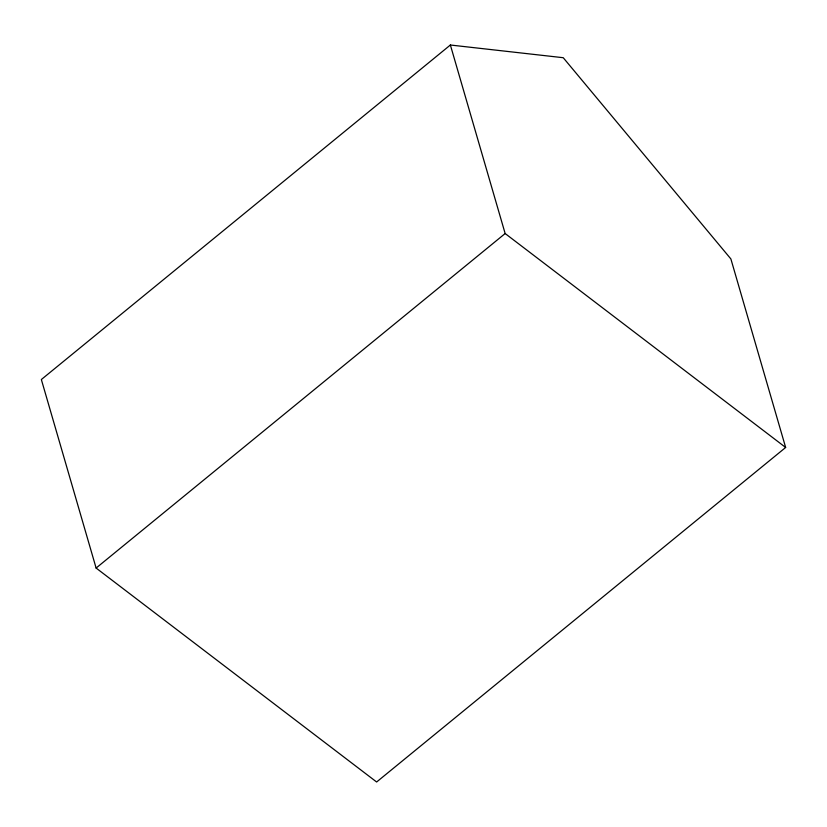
<?xml version="1.0" encoding="UTF-8"?>
<svg xmlns="http://www.w3.org/2000/svg" width="827" height="827" viewBox="0 0 827 827"><rect width="100%" height="100%" fill="white"/><g stroke="black" fill="none" stroke-linecap="round" stroke-linejoin="round"><path stroke-width="1.24" d="M450.374 45.009L41.35 379.531L96.118 568.056L376.626 781.991L785.65 447.469L730.882 258.944L563.239 57.714L450.374 45.009L505.152 233.534L785.65 447.469M96.118 568.056L505.152 233.534"/></g></svg>
